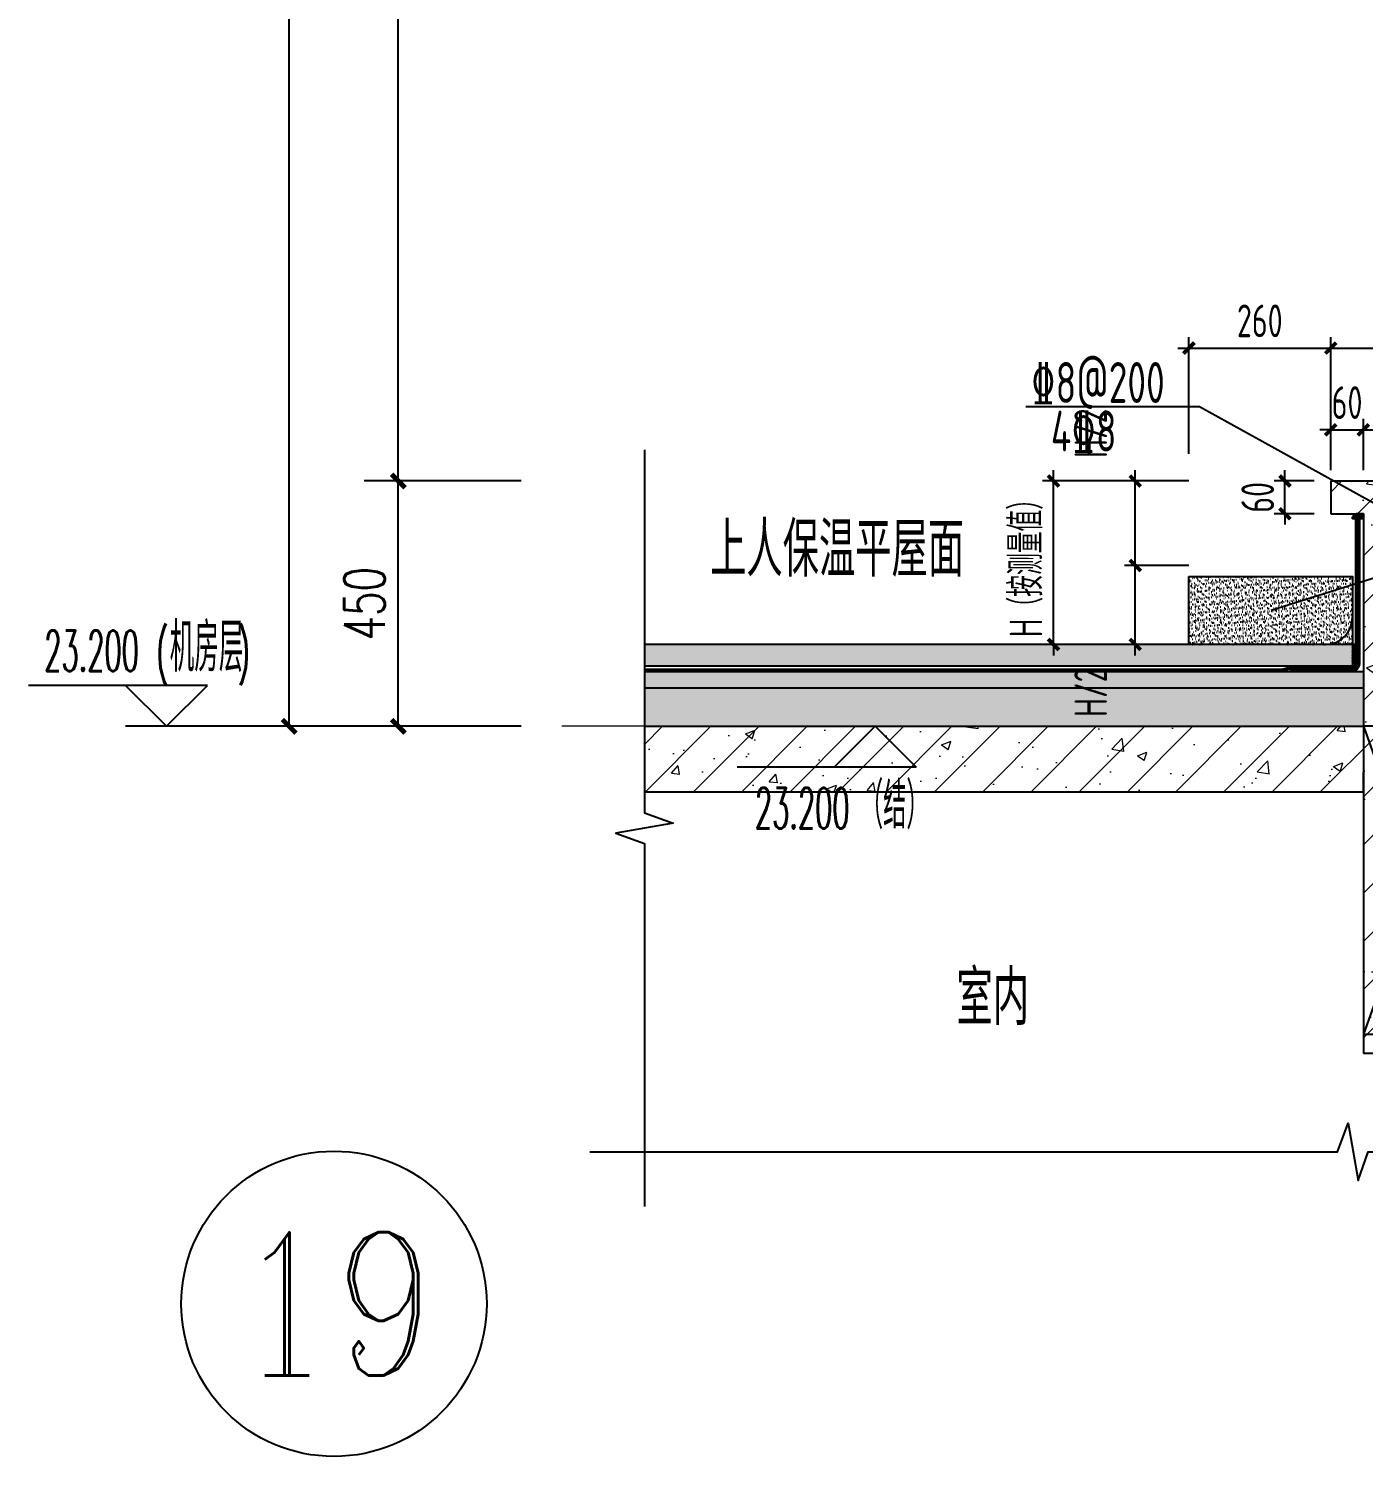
# Model space of a CAD drawing. Extents: x -1712635 to -854203, y -534641 to -21985.
# Drawn here: x -888980 to -886532, y -153487 to -150868 of the extents above; entities that cross this region are included whole.
import ezdxf
from ezdxf.enums import TextEntityAlignment as Align

# ---------------------------------------------------------------- set-up
doc = ezdxf.new("R2010")
doc.units = 0
doc.header["$LTSCALE"] = 1000
doc.linetypes.add('DASH', pattern=[0.35, 0.25, -0.1])
doc.linetypes.add('DOTE', pattern=[2.42, 2, -0.2, 0.02, -0.2])
doc.layers.get('0').update_dxf_attribs({"linetype": 'CONTINUOUS'})
doc.layers.get('Defpoints').update_dxf_attribs({"linetype": 'CONTINUOUS'})
for name, color, linetype in [('3-屋面构造层', 157, 'CONTINUOUS'), ('AXIS', 3, 'CONTINUOUS'), ('DIM', 2, 'CONTINUOUS'), ('DIM_ELEV', 3, 'CONTINUOUS'), ('DIM_IDEN', 67, 'CONTINUOUS'), ('DIM_SYMB', 3, 'CONTINUOUS'), ('PUB_DIM', 3, 'CONTINUOUS'), ('PUB_TEXT', 2, 'CONTINUOUS'), ('REIN', 6, 'CONTINUOUS'), ('S-大样-砼线', 7, 'CONTINUOUS'), ('S-引出线', 40, 'CONTINUOUS'), ('TEXT', 2, 'CONTINUOUS'), ('WALL', 2, 'CONTINUOUS'), ('立面-看线', 251, 'CONTINUOUS')]:
    doc.layers.add(name, color=color, linetype=linetype)
for name, color, linetype, lineweight in [('AXIS_TEXT', 7, 'CONTINUOUS', 20), ('DOTE', 19, 'DOTE', 9), ('PUB_HATCH', 8, 'CONTINUOUS', 9)]:
    doc.layers.add(name, color=color, linetype=linetype, lineweight=lineweight)
doc.styles.add('_TCH_AXIS', font='COMPLEX', dxfattribs={"bigfont": 'GBCBIG'})
doc.styles.add('_TCH_DIM', font='SIMPLEX.shx', dxfattribs={"width": 0.7, "bigfont": 'GBCBIG.shx'})
doc.styles.add('_TCH_DIM_T3', font='SIMPLEX', dxfattribs={"width": 0.705882, "bigfont": 'GBCBIG'})
doc.styles.add('TSSD_DIMENSION', font='Tssdeng.shx', dxfattribs={"width": 0.7, "bigfont": 'tssdchn.shx'})
doc.styles.add('TSSD_REIN', font='tssdeng.shx', dxfattribs={"width": 0.7, "height": 300, "bigfont": 'tssdchn.shx'})
doc.dimstyles.new('_TCH_ARCH&&25', dxfattribs={"dimtxt": 74.375, "dimasz": 25, "dimexe": 62.5, "dimexo": 75, "dimgap": 25, "dimtad": 1, "dimdec": 0, "dimzin": 0, "dimdsep": 46, "dimtxsty": '_TCH_DIM_T3', "dimblk": 'ARCHTICK', "dimcen": 0.09, "dimclrt": 7, "dimazin": 0, "dimtfac": 1, "dimtdec": 0, "dimtix": 1, "dimtmove": 2, "dimatfit": 3, "dimldrblk": 'ARCHTICK', "dimfxl": 0, "dimtolj": 1, "dimtzin": 0, "dimarcsym": 0})
doc.dimstyles.new('TSSD_20_20', dxfattribs={"dimtxt": 60, "dimasz": 20, "dimexe": 20, "dimexo": 50, "dimgap": 20, "dimtad": 1, "dimdec": 0, "dimzin": 0, "dimdsep": 46, "dimtxsty": 'TSSD_DIMENSION', "dimblk": 'ARCHTICK', "dimblk1": 'ARCHTICK', "dimblk2": 'ARCHTICK', "dimcen": 0, "dimdle": 20, "dimclrt": 7, "dimadec": 0, "dimazin": 0, "dimtfac": 1, "dimtdec": 0, "dimtix": 1, "dimtmove": 2, "dimatfit": 3, "dimfxl": 0, "dimtolj": 1, "dimtzin": 0, "dimarcsym": 0})
pattern_1 = [(45, (-1569657.01, 4552.52), (-44.194174, 44.194174), []), (50, (-1569657.01, 4552.52), (179.315046, -15.688034), [18.75, -206.25]), (355, (-1569657.01, 4552.52), (-34.687833, 188.048033), [15, -165]), (100.4514, (-1569642.07, 4551.21), (144.627345, 172.359886), [15.935047, -175.28553]), (46.1842, (-1569657, 4602.52), (266.81026, -41.379754), [28.125, -309.375]), (96.6356, (-1569634.78, 4599.07), (233.66568, 243.52947), [23.90257, -262.92825]), (351.1842, (-1569657, 4602.52), (233.66549, 243.52965), [22.5, -247.5]), (21, (-1569632.01, 4590.02), (149.226763, -100.654723), [18.75, -206.25]), (326, (-1569632.01, 4590.02), (60.828833, 181.28751), [15, -165]), (71.4514, (-1569619.58, 4581.63), (210.055657, 80.632624), [15.935047, -175.28553]), (37.5, (-1569657.01, 4552.52), (3.039964, 83.2234635), [0, -163, 0, -167.5, 0, -165.625]), (7.5, (-1569657.01, 4552.52), (65.767384, 98.602928), [0, -95.5, 0, -159.25, 0, -63.125]), (327.5, (-1569712.76, 4552.52), (133.455609, -5.638718), [0, -62.5, 0, -195, 0, -258.75]), (317.5, (-1569737.76, 4552.52), (145.796542, 25.026246), [0, -81.25, 0, -129.5, 0, -183.75])]

# ---------------------------------------------------------------- blocks, each defined once
blk = doc.blocks.new('_ArchTick')
at = {"color": 0, "const_width": 0.35}
blk.add_lwpolyline([(-0.5, -0.5), (0.5, 0.5)], dxfattribs=at)
blk = doc.blocks.new('*D3600')
at = {"layer": 'Defpoints', "color": 0}
for p in [(-887100.5, -151697.8), (-886802.1, -151697.8), (-886802.2, -151997.8)]:
    blk.add_point(p, dxfattribs=at)
at = {"layer": 'DIM', "color": 0, "lineweight": -2}
for p, q in [((-887100.5, -151697.8), (-887100.5, -151677.8)), ((-886852.1, -151697.8), (-887120.5, -151697.8)), ((-887100.5, -151997.7), (-887100.5, -151697.8)), ((-886852.2, -151997.8), (-887120.5, -151997.7)), ((-887100.5, -151997.7), (-887100.5, -152017.7))]:
    blk.add_line(p, q, dxfattribs=at)
at = {"layer": 'DIM', "color": 0, "lineweight": -2, "xscale": 20, "yscale": 20, "zscale": 20}
for p, rotation in [((-887100.5, -151697.8), 269.9914374680386), ((-887100.5, -151997.7), 89.99143746803853)]:
    blk.add_blockref('_ArchTick', p, dxfattribs=dict(at, rotation=rotation))
at = {"layer": 'DIM', "color": 7, "insert": (-887150.5, -151847.7), "char_height": 60, "attachment_point": 5, "rotation": 89.9914, "style": 'TSSD_DIMENSION'}
blk.add_mtext('\\A1;H（按测量值）', dxfattribs=at)
blk = doc.blocks.new('*D3601')
at = {"layer": 'Defpoints', "color": 0}
for p in [(-886950.5, -151697.8), (-886802.1, -151697.8), (-886802.2, -151852.8)]:
    blk.add_point(p, dxfattribs=at)
at = {"layer": 'DIM', "color": 0, "lineweight": -2}
for p, q in [((-886950.5, -151872.8), (-886950.5, -151677.8)), ((-886852.1, -151697.8), (-886970.5, -151697.8)), ((-886852.2, -151852.8), (-886970.5, -151852.8))]:
    blk.add_line(p, q, dxfattribs=at)
at = {"layer": 'DIM', "color": 0, "lineweight": -2, "xscale": 20, "yscale": 20, "zscale": 20}
for p, rotation in [((-886950.5, -151697.8), 89.99143746801619), ((-886950.5, -151852.8), 269.9914374680162)]:
    blk.add_blockref('_ArchTick', p, dxfattribs=dict(at, rotation=rotation))
at = {"layer": 'DIM', "color": 7, "insert": (-887032.1, -151610.2), "char_height": 60, "attachment_point": 5, "rotation": 89.9914, "style": 'TSSD_DIMENSION'}
blk.add_mtext('\\A1;H/2', dxfattribs=at)
blk = doc.blocks.new('*D3602')
at = {"layer": 'Defpoints', "color": 0}
for p in [(-886950.5, -151852.8), (-886802.2, -151852.8), (-886802.2, -151997.8)]:
    blk.add_point(p, dxfattribs=at)
at = {"layer": 'DIM', "color": 0, "lineweight": -2}
for p, q in [((-886950.5, -152017.7), (-886950.5, -151832.8)), ((-886852.2, -151852.8), (-886970.5, -151852.8)), ((-886852.2, -151997.8), (-886970.5, -151997.7))]:
    blk.add_line(p, q, dxfattribs=at)
at = {"layer": 'DIM', "color": 0, "lineweight": -2, "xscale": 20, "yscale": 20, "zscale": 20}
for p, rotation in [((-886950.5, -151852.8), 89.99143746803242), ((-886950.5, -151997.7), 269.9914374680324)]:
    blk.add_blockref('_ArchTick', p, dxfattribs=dict(at, rotation=rotation))
at = {"layer": 'DIM', "color": 7, "insert": (-887032.2, -152085.3), "char_height": 60, "attachment_point": 5, "rotation": 89.9914, "style": 'TSSD_DIMENSION'}
blk.add_mtext('\\A1;H/2', dxfattribs=at)
blk = doc.blocks.new('*D3605')
at = {"layer": 'Defpoints', "color": 0}
for p in [(-886332.2, -151454), (-886592.2, -151697.8), (-886332.2, -151697.8)]:
    blk.add_point(p, dxfattribs=at)
at = {"layer": 'DIM', "color": 0, "lineweight": -2}
for p, q in [((-886592.2, -151647.8), (-886592.2, -151434)), ((-886332.2, -151647.8), (-886332.2, -151434)), ((-886612.2, -151454), (-886312.2, -151454))]:
    blk.add_line(p, q, dxfattribs=at)
at = {"layer": 'DIM', "color": 0, "lineweight": -2, "xscale": 20, "yscale": 20, "zscale": 20, "rotation": 180}
blk.add_blockref('_ArchTick', (-886592.2, -151454), dxfattribs=at)
at = {"layer": 'DIM', "color": 0, "lineweight": -2, "xscale": 20, "yscale": 20, "zscale": 20}
blk.add_blockref('_ArchTick', (-886332.2, -151454), dxfattribs=at)
at = {"layer": 'DIM', "color": 7, "insert": (-886462.2, -151404), "char_height": 60, "attachment_point": 5, "style": 'TSSD_DIMENSION'}
blk.add_mtext('\\A1;260', dxfattribs=at)
blk = doc.blocks.new('*D3606')
at = {"layer": 'Defpoints', "color": 0}
for p in [(-886592.2, -151454), (-886852.2, -151697.8), (-886592.2, -151697.8)]:
    blk.add_point(p, dxfattribs=at)
at = {"layer": 'DIM', "color": 0, "lineweight": -2}
for p, q in [((-886852.2, -151647.8), (-886852.2, -151434)), ((-886592.2, -151647.8), (-886592.2, -151434)), ((-886872.2, -151454), (-886572.2, -151454))]:
    blk.add_line(p, q, dxfattribs=at)
at = {"layer": 'DIM', "color": 0, "lineweight": -2, "xscale": 20, "yscale": 20, "zscale": 20, "rotation": 180}
blk.add_blockref('_ArchTick', (-886852.2, -151454), dxfattribs=at)
at = {"layer": 'DIM', "color": 0, "lineweight": -2, "xscale": 20, "yscale": 20, "zscale": 20}
blk.add_blockref('_ArchTick', (-886592.2, -151454), dxfattribs=at)
at = {"layer": 'DIM', "color": 7, "insert": (-886722.2, -151404), "char_height": 60, "attachment_point": 5, "style": 'TSSD_DIMENSION'}
blk.add_mtext('\\A1;260', dxfattribs=at)
blk = doc.blocks.new('*D3610')
at = {"layer": 'Defpoints', "color": 0}
for p in [(-886676, -151697.8), (-886572.2, -151697.8), (-886572.2, -151757.8)]:
    blk.add_point(p, dxfattribs=at)
at = {"layer": 'DIM', "color": 0, "lineweight": -2}
for p, q in [((-886676, -151697.8), (-886676, -151677.8)), ((-886622.2, -151697.8), (-886696, -151697.8)), ((-886676, -151757.8), (-886676, -151697.8)), ((-886622.2, -151757.8), (-886696, -151757.8)), ((-886676, -151757.8), (-886676, -151777.8))]:
    blk.add_line(p, q, dxfattribs=at)
at = {"layer": 'DIM', "color": 0, "lineweight": -2, "xscale": 20, "yscale": 20, "zscale": 20}
for p, rotation in [((-886676, -151697.8), 270), ((-886676, -151757.8), 90)]:
    blk.add_blockref('_ArchTick', p, dxfattribs=dict(at, rotation=rotation))
at = {"layer": 'DIM', "color": 7, "insert": (-886726, -151727.8), "char_height": 60, "attachment_point": 5, "rotation": 90, "style": 'TSSD_DIMENSION'}
blk.add_mtext('\\A1;60', dxfattribs=at)
blk = doc.blocks.new('*D3611')
at = {"layer": 'Defpoints', "color": 0}
for p in [(-886532.2, -151604), (-886592.2, -151727.8), (-886532.2, -151727.8)]:
    blk.add_point(p, dxfattribs=at)
at = {"layer": 'DIM', "color": 0, "lineweight": -2}
for p, q in [((-886592.2, -151604), (-886612.2, -151604)), ((-886592.2, -151677.8), (-886592.2, -151584)), ((-886592.2, -151604), (-886532.2, -151604)), ((-886532.2, -151677.8), (-886532.2, -151584)), ((-886532.2, -151604), (-886512.2, -151604))]:
    blk.add_line(p, q, dxfattribs=at)
at = {"layer": 'DIM', "color": 0, "lineweight": -2, "xscale": 20, "yscale": 20, "zscale": 20}
blk.add_blockref('_ArchTick', (-886592.2, -151604), dxfattribs=at)
at = {"layer": 'DIM', "color": 0, "lineweight": -2, "xscale": 20, "yscale": 20, "zscale": 20, "rotation": 180}
blk.add_blockref('_ArchTick', (-886532.2, -151604), dxfattribs=at)
at = {"layer": 'DIM', "color": 7, "insert": (-886562.2, -151554), "char_height": 60, "attachment_point": 5, "style": 'TSSD_DIMENSION'}
blk.add_mtext('\\A1;60', dxfattribs=at)
blk = doc.blocks.new('*D3612')
at = {"layer": 'Defpoints', "color": 0}
for p in [(-888301.7, -151697.8), (-888001.7, -151697.8), (-888001.7, -152147.8)]:
    blk.add_point(p, dxfattribs=at)
at = {"layer": 'PUB_DIM', "color": 0, "lineweight": -2}
for p, q in [((-888076.7, -151697.8), (-888364.2, -151697.8)), ((-888301.7, -152147.8), (-888301.7, -151697.8)), ((-888076.7, -152147.8), (-888364.2, -152147.8))]:
    blk.add_line(p, q, dxfattribs=at)
at = {"layer": 'PUB_DIM', "color": 0, "lineweight": -2, "xscale": 25, "yscale": 25, "zscale": 25}
for p, rotation in [((-888301.7, -151697.8), 90), ((-888301.7, -152147.8), 270)]:
    blk.add_blockref('_ArchTick', p, dxfattribs=dict(at, rotation=rotation))
at = {"layer": 'PUB_DIM', "color": 7, "insert": (-888363.8, -151922.8), "char_height": 74.38, "attachment_point": 5, "rotation": 90, "style": '_TCH_DIM_T3'}
blk.add_mtext('\\A1;450', dxfattribs=at)
blk = doc.blocks.new('*D3613')
at = {"layer": 'Defpoints', "color": 0}
for p in [(-888301.7, -149497.8), (-888001.7, -149497.8), (-888001.7, -151697.8)]:
    blk.add_point(p, dxfattribs=at)
at = {"layer": 'PUB_DIM', "color": 0, "lineweight": -2}
for p, q in [((-888076.7, -149497.8), (-888364.2, -149497.8)), ((-888301.7, -151697.8), (-888301.7, -149497.8)), ((-888076.7, -151697.8), (-888364.2, -151697.8))]:
    blk.add_line(p, q, dxfattribs=at)
at = {"layer": 'PUB_DIM', "color": 0, "lineweight": -2, "xscale": 25, "yscale": 25, "zscale": 25}
for p, rotation in [((-888301.7, -149497.8), 90), ((-888301.7, -151697.8), 270)]:
    blk.add_blockref('_ArchTick', p, dxfattribs=dict(at, rotation=rotation))
at = {"layer": 'PUB_DIM', "color": 7, "insert": (-888363.8, -150597.8), "char_height": 74.38, "attachment_point": 5, "rotation": 90, "style": '_TCH_DIM_T3'}
blk.add_mtext('\\A1;2200', dxfattribs=at)
blk = doc.blocks.new('*D3616')
at = {"layer": 'Defpoints', "color": 0}
for p in [(-888501.7, -149247.8), (-888001.7, -149247.8), (-888001.7, -152147.8)]:
    blk.add_point(p, dxfattribs=at)
at = {"layer": 'PUB_DIM', "color": 0, "lineweight": -2}
for p, q in [((-888076.7, -149247.8), (-888564.2, -149247.8)), ((-888501.7, -152147.8), (-888501.7, -149247.8)), ((-888076.7, -152147.8), (-888564.2, -152147.8))]:
    blk.add_line(p, q, dxfattribs=at)
at = {"layer": 'PUB_DIM', "color": 0, "lineweight": -2, "xscale": 25, "yscale": 25, "zscale": 25}
for p, rotation in [((-888501.7, -149247.8), 90), ((-888501.7, -152147.8), 270)]:
    blk.add_blockref('_ArchTick', p, dxfattribs=dict(at, rotation=rotation))
at = {"layer": 'PUB_DIM', "color": 7, "insert": (-888563.8, -150697.8), "char_height": 74.38, "attachment_point": 5, "rotation": 90, "style": '_TCH_DIM_T3'}
blk.add_mtext('\\A1;2900', dxfattribs=at)
blk = doc.blocks.new('20210809.04175823')
at = {"layer": 'REIN', "const_width": 9}
blk.add_lwpolyline([(87795.5, 66684), (87795.5, 67513.4), (87946.6, 67513.4), (87946.6, 66678.4)], dxfattribs=at)
at = {"layer": 'REIN', "const_width": 8}
for points in [[(87808.2, 67496.1, 1), (87816.2, 67496.1, 1)], [(87926, 67496.1, 1), (87934, 67496.1, 1)], [(87808.2, 67290.1, 1), (87816.2, 67290.1, 1)], [(87926, 67290.1, 1), (87934, 67290.1, 1)]]:
    blk.add_lwpolyline(points, format="xyb", close=True, dxfattribs=at)
at = {"layer": 'S-大样-砼线'}
for p, q in [((87773.3, 67080.9), (87973.3, 66515.9)), ((87973.3, 67080.9), (87773.3, 66515.9))]:
    blk.add_line(p, q, dxfattribs=at)
blk.add_lwpolyline([(87973.3, 67080.9), (87773.3, 67080.9), (87773.3, 66515.9), (87973.3, 66515.9)], close=True, dxfattribs=at)
at = {"layer": 'S-引出线'}
blk.add_lwpolyline([(87846.2, 67460.1), (87472.9, 67667.2), (87154.5, 67667.2)], dxfattribs=at)
at = {"layer": 'TEXT', "style": 'TSSD_REIN', "width": 0.7}
for s, p in [('%%1328@200', (87164, 67674.1)), ('4%%1328', (87200.1, 67585))]:
    blk.add_text(s, height=75, rotation=0, dxfattribs=at).set_placement(p)

msp = doc.modelspace()

# ---------------------------------------------------------------- hatches: boundary and pattern name
at = {"layer": '3-屋面构造层'}
h = msp.add_hatch(dxfattribs=at)
h.set_pattern_fill('隔热材料01', color=256, scale=7.692308, style=0)
h.set_pattern_definition([(270, (-2865442.2592, -1038047.2783), (3.846153863, -7e-16), [0.385980771, -3.460173092]), (270, (-2865445.1406, -1038047.2783), (3.846153863, -7e-16), [0.385980771, -3.460173092]), (90, (-2865443.1782, -1038049.8882), (-3.846153863, 2e-16), [0.385980771, -3.460173092]), (90, (-2865444.2217, -1038049.8882), (-3.846153863, 2e-16), [0.385980771, -3.460173092]), (180, (-2865441.776, -1038050.5063), (-5e-16, -3.846153863), [3.848019248, 0.0018653846]), (135, (-2865442.8495, -1038050.3134), (2e-16, 3.8461441747), [0.328307694, -5.110980792]), (116.56505, (-2865439.2355, -1038050.0812), (8.6793e-06, 3.8461487416), [0.215769232, -8.384500037]), (116.56505, (-2865443.0817, -1038050.0812), (8.6793e-06, 3.8461487416), [0.215769232, -8.384500037]), (153.43495, (-2865438.6174, -1038050.5063), (-8.6793e-06, 3.8461487416), [0.431538463, -8.168730805]), (153.43495, (-2865442.4636, -1038050.5063), (-8.6793e-06, 3.8461487416), [0.431538463, -8.168730805]), (63.43495, (-2865439.332, -1038049.5022), (-8.6793e-06, 3.8461487416), [2.054923086, -6.5453461826]), (63.43495, (-2865443.1782, -1038049.5022), (-8.6793e-06, 3.8461487416), [2.054923086, -6.5453461826]), (116.56505, (-2865438.413, -1038047.2783), (8.6793e-06, 3.8461487416), [0.215769232, -8.384500037]), (116.56505, (-2865442.2592, -1038047.2783), (8.6793e-06, 3.8461487416), [0.215769232, -8.384500037]), (135, (-2865442.3557, -1038047.0853), (2e-16, 3.8461441747), [0.328307694, -5.110980792]), (153.43495, (-2865438.7417, -1038046.853), (-8.6793e-06, 3.8461487416), [0.431538463, -8.168730805]), (153.43495, (-2865442.588, -1038046.853), (-8.6793e-06, 3.8461487416), [0.431538463, -8.168730805]), (45, (-2865445.0441, -1038047.0853), (2e-16, 3.8461441747), [0.328307694, -5.110980792]), (63.43495, (-2865441.2945, -1038047.2783), (-8.6793e-06, 3.8461487416), [0.215769232, -8.384500037]), (63.43495, (-2865445.1406, -1038047.2783), (-8.6793e-06, 3.8461487416), [0.215769232, -8.384500037]), (26.56505, (-2865440.966, -1038046.853), (8.6793e-06, 3.8461487416), [0.431538463, -8.168730805]), (26.56505, (-2865444.812, -1038046.853), (8.6793e-06, 3.8461487416), [0.431538463, -8.168730805]), (116.56505, (-2865440.3755, -1038049.5022), (8.6793e-06, 3.8461487416), [2.054923086, -6.5453461826]), (116.56505, (-2865444.2217, -1038049.5022), (8.6793e-06, 3.8461487416), [2.054923086, -6.5453461826]), (45, (-2865444.5503, -1038050.3134), (2e-16, 3.8461441747), [0.328307694, -5.110980792]), (63.43495, (-2865440.472, -1038050.0812), (-8.6793e-06, 3.8461487416), [0.215769232, -8.384500037]), (63.43495, (-2865444.3181, -1038050.0812), (-8.6793e-06, 3.8461487416), [0.215769232, -8.384500037]), (26.56505, (-2865441.09, -1038050.5063), (8.6793e-06, 3.8461487416), [0.431538463, -8.168730805]), (26.56505, (-2865444.9363, -1038050.5063), (8.6793e-06, 3.8461487416), [0.431538463, -8.168730805])])
edge = h.paths.add_edge_path()
edge.add_arc((-886542.95, -151767), 9.23, 90, 180, ccw=False)
edge.add_line((-886542.95, -151757.77), (-886532.18, -151757.77))
edge.add_line((-886532.18, -151757.77), (-886532.18, -151767))
edge.add_line((-886532.18, -151767), (-886552.18, -151767))
h = msp.add_hatch(dxfattribs=at)
h.set_pattern_fill('混凝土', color=256, scale=5, angle=-1.14576, style=0)
h.set_pattern_definition([(48.8542372, (-2948203.744, -1082139.14), (35.7930991, -3.8540962), [3.75, -41.25]), (353.8542372, (-2948203.744, -1082139.14), (-6.18413784, 37.7408106), [3, -33]), (99.3056372, (-2948200.76, -1082139.46), (29.6089874, 33.88669106), [3.1870095, -35.0571056]), (45.0384372, (-2948203.544, -1082129.14), (53.1858973, -9.3413237), [5.625, -61.875]), (95.4898372, (-2948199.11, -1082129.92), (47.6977146, 47.7616795), [4.7805144, -52.58565]), (350.0384372, (-2948203.544, -1082129.14), (47.6976773, 47.7617167), [4.5, -49.5]), (19.8542372, (-2948198.595, -1082131.74), (29.43684693, -20.72370726), [3.75, -41.25]), (324.8542372, (-2948198.595, -1082131.74), (12.88833923, 36.00698624), [3, -33]), (70.3056372, (-2948196.14, -1082133.467), (42.32519773, 15.28324586), [3.1870095, -35.0571056]), (36.35423716, (-2948203.744, -1082139.139), (0.9406985, 16.62920733), [0, -32.6, 0, -33.5, 0, -33.125]), (6.3542372, (-2948203.744, -1082139.139), (13.54517982, 19.45362572), [0, -19.1, 0, -31.85, 0, -12.625]), (326.35423716, (-2948214.891, -1082138.916), (26.66323482, -1.66123381), [0, -12.5, 0, -39, 0, -51.75]), (316.3542372, (-2948219.89, -1082138.816), (29.25356332, 4.4211788), [0, -16.25, 0, -25.9, 0, -36.75])])
h.paths.add_polyline_path([(-887850.46, -152037.77), (-887850.46, -151997.77), (-886552.18, -151997.77), (-886552.18, -152037.77)])
h = msp.add_hatch(dxfattribs=at)
h.set_pattern_fill('隔热材料03', color=256, scale=12.5, style=0)
h.set_pattern_definition([(113.578, (-3365859.5892, -663734.41), (-0.0086926214, 6.2699620763), [1.075, -0.5693125, 2.8375, -0.5693125, 1.075, -0.6825]), (66.42, (-3365857.9522, -663734.41), (2.7277878508, 6.04248e-05), [1.075, -0.5693125, 2.840375, -0.5693125, 1.075, -0.6825]), (180, (-3365857.952, -663734.41), (0, 6.25), [1.636625, -1.0910625]), (180, (-3365859.316, -663728.785), (0, 6.25), [1.636625, -1.0910625]), (90, (-3365857.5205, -663733.4208), (2.72775, 2e-16), [0.52175, -5.72825]), (90, (-3365858.8843, -663730.2958), (2.72775, 2e-16), [0.52175, -5.72825]), (90, (-3365860.0205, -663733.4208), (2.72775, 2e-16), [0.52175, -5.72825]), (90, (-3365861.3843, -663730.2958), (2.72775, 2e-16), [0.52175, -5.72825])])
edge = h.paths.add_edge_path()
edge.add_line((-886545.93, -151997.77), (-886545.93, -152033.73))
edge.add_arc((-886552.18, -152033.73), 6.25, -90, 0, ccw=False)
edge.add_line((-886552.18, -152039.98), (-886552.18, -151997.77))
edge.add_line((-886552.18, -151997.77), (-886545.93, -151997.77))
h = msp.add_hatch(dxfattribs=at)
h.set_pattern_fill('焦渣矿渣', color=256, scale=4, angle=-1.14576, style=0)
h.set_pattern_definition([(358.85423716, (-2948203.744, -1082129.139), (8.27546507, 13.69326162), [1.6, -14.4]), (298.85423716, (-2948203.744, -1082129.139), (15.99644496, -0.32013217), [1.6, -14.4]), (238.85423716, (-2948202.144, -1082129.171), (7.72097989, -14.01339379), [1.6, -14.4]), (268.8542372, (-2948197.345, -1082129.267), (15.83683295, -8.3183365), [2.4, -11.456]), (268.8542372, (-2948195.745, -1082129.299), (15.83683295, -8.3183365), [2.4, -11.456]), (268.8542372, (-2948194.146, -1082129.331), (15.83683295, -8.3183365), [2.4, -11.456])])
h.paths.add_polyline_path([(-887850.46, -152077.77), (-887850.46, -152047.77), (-886532.18, -152047.77), (-886532.18, -152077.77)])
h = msp.add_hatch(dxfattribs=at)
h.set_pattern_fill('加气混凝土', color=256, scale=5, style=0)
h.set_pattern_definition([(0, (-2948186.044, -1082157.44), (30, 60), [0, -60]), (0, (-2948221.144, -1082165.54), (30, 60), [0, -60]), (0, (-2948201.644, -1082166.14), (30, 60), [0, -60]), (0, (-2948180.344, -1082148.44), (30, 60), [0, -60]), (0, (-2948205.244, -1082169.14), (30, 60), [0, -60]), (0, (-2948174.344, -1082110.64), (30, 60), [0, -60]), (0, (-2948192.644, -1082115.44), (30, 60), [0, -60]), (0, (-2948183.044, -1082122.94), (30, 60), [0, -60]), (0, (-2948231.944, -1082124.14), (30, 60), [0, -60]), (0, (-2948202.544, -1082126.84), (30, 60), [0, -60]), (0, (-2948213.944, -1082142.14), (30, 60), [0, -60]), (0, (-2948213.344, -1082164.64), (30, 60), [0, -60]), (0, (-2948190.844, -1082167.04), (30, 60), [0, -60]), (0, (-2948174.344, -1082140.64), (30, 60), [0, -60]), (0, (-2948230.444, -1082149.94), (30, 60), [0, -60]), (0, (-2948225.344, -1082139.74), (30, 60), [0, -60]), (0, (-2948201.944, -1082143.94), (30, 60), [0, -60]), (0, (-2948210.344, -1082152.64), (30, 60), [0, -60]), (0, (-2948215.144, -1082132.84), (30, 60), [0, -60]), (0, (-2948207.644, -1082110.34), (30, 60), [0, -60]), (0, (-2948228.044, -1082162.54), (30, 60), [0, -60]), (0, (-2948195.044, -1082122.64), (30, 60), [0, -60]), (0, (-2948222.944, -1082121.74), (30, 60), [0, -60]), (0, (-2948227.744, -1082113.94), (30, 60), [0, -60]), (130.601294, (-2948178.0293, -1082129.4247), (-149.999998343, 180.000000787), [2.6341554, -1103.7111]), (18.4349488, (-2948182.315, -1082128.282), (149.999999447, 59.999999557), [2.710524, -376.76279]), (90, (-2948182.315, -1082130.853), (30, 60), [2.5714284, -117.428565]), (161.565051, (-2948179.744, -1082131.71), (-150.000000755, 59.999995527), [2.710524, -376.76279]), (53.1301023, (-2948179.744, -1082131.71), (30.000000057, 59.99999997), [2.857143, -297.14285]), (135, (-2948177.458, -1082162.282), (-30.00000363, 59.99999594), [2.424366, -167.28126]), (45, (-2948180.886, -1082162.282), (29.9999998, 59.99999976), [2.424366, -167.28126]), (135, (-2948179.172, -1082163.996), (-30.00000363, 59.99999594), [2.424366, -167.28126]), (45, (-2948179.172, -1082163.996), (29.9999998, 59.99999976), [2.424366, -167.28126]), (116.565051, (-2948206.315, -1082121.996), (-5.2e-06, 119.9999967), [3.1943826, -63.88765]), (180, (-2948207.744, -1082119.14), (-30, 60), [3.4285716, -56.571425]), (63.4349488, (-2948212.6, -1082121.996), (3e-07, 119.9999994), [3.1943826, -63.88765]), (116.565051, (-2948211.17, -1082124.853), (-5.2e-06, 119.9999967), [3.1943826, -63.88765]), (0, (-2948211.17, -1082124.853), (30, 60), [3.4285716, -56.571425]), (63.4349488, (-2948207.744, -1082124.853), (3e-07, 119.9999994), [3.1943826, -63.88765]), (107.102728, (-2948183.7436, -1082142.2818), (-89.9999965592, 300.000000484), [3.8861346, -1628.29025]), (143.972626, (-2948184.8865, -1082138.5676), (-569.999992774, 419.999999525), [3.8861346, -812.202]), (180, (-2948188.03, -1082136.28), (-30, 60), [3.7142856, -56.28571]), (36.0273733, (-2948194.8865, -1082138.5676), (569.999995788, 419.999995472), [3.8861346, -812.202]), (71.5650511, (-2948196.029, -1082141.996), (90.000000462, 299.999999483), [3.6140316, -375.85928]), (107.102728, (-2948194.8865, -1082145.7104), (-89.9999965592, 300.000000484), [3.8861346, -1628.29025]), (143.972626, (-2948191.7436, -1082147.996), (-569.999992774, 419.999999525), [3.8861346, -812.202]), (0, (-2948191.744, -1082147.996), (30, 60), [3.7142856, -56.28571]), (36.0273733, (-2948188.0293, -1082147.996), (569.999995788, 419.999995472), [3.8861346, -812.202]), (71.5650511, (-2948184.886, -1082145.71), (90.000000462, 299.999999483), [3.6140316, -375.85928]), (150.255118, (-2948183.172, -1082114.282), (-90.000000213, 59.999999257), [2.303502, -481.43196]), (90, (-2948185.172, -1082115.425), (30, 60), [2.2857144, -117.714275]), (29.7448813, (-2948185.172, -1082115.425), (90.000000053, 59.99999972), [2.303502, -481.43196]), (116.565051, (-2948197.17, -1082156.853), (-5.2e-06, 119.9999967), [3.1943826, -63.88765]), (168.690067, (-2948198.601, -1082153.996), (-270.0000002, 59.999998494), [2.9137254, -608.96855]), (41.1859251, (-2948203.7436, -1082155.4247), (749.999995456, 659.999994229), [3.0371844, -1272.5802]), (90, (-2948203.744, -1082158.282), (30, 60), [2.857143, -117.14285]), (138.814074, (-2948201.458, -1082160.2818), (-749.999986669, 660.0000042036), [3.0371844, -1272.5802]), (16.6992442, (-2948201.458, -1082160.2818), (989.9999925516, 299.9999968578), [2.982945, -1249.85375]), (60.9453959, (-2948198.6008, -1082159.4247), (29.9999999204, 59.9999994693), [2.9416086, -1232.53395]), (109.983106, (-2948222.315, -1082131.7104), (-150.000000565, 419.9999988885), [3.3442002, -1401.21975]), (155.556045, (-2948223.458, -1082128.5676), (-390.0000014866, 179.9999962603), [3.4522986, -1446.51315]), (24.4439547, (-2948229.7436, -1082128.5676), (390.0000001945, 179.9999991342), [3.4522986, -1446.51315]), (70.0168934, (-2948230.8865, -1082131.7104), (150.0000004522, 419.999998958), [3.3442002, -1401.21975]), (109.983106, (-2948229.7436, -1082134.8533), (-150.000000565, 419.9999988885), [3.3442002, -1401.21975]), (160.016893, (-2948226.601, -1082135.996), (-150.000000088, 59.999997267), [3.3442002, -698.93775]), (19.9831065, (-2948226.601, -1082135.996), (149.999999176, 59.999999905), [3.3442002, -698.93775]), (70.0168934, (-2948223.458, -1082134.8533), (150.0000004522, 419.999998958), [3.3442002, -1401.21975]), (122.005383, (-2948200.0293, -1082137.139), (-30.000004026, 59.999996937), [2.6954232, -563.3434]), (18.4349488, (-2948204.029, -1082135.71), (149.999999447, 59.999999557), [2.710524, -376.76279]), (90, (-2948204.03, -1082138.282), (30, 60), [2.5714284, -117.428565]), (161.565051, (-2948201.458, -1082139.139), (-150.000000755, 59.999995527), [2.710524, -376.76279]), (54.4623222, (-2948201.458, -1082139.139), (209.9999996957, 299.9999995506), [2.457807, -1029.82115]), (116.565051, (-2948217.46, -1082151.71), (-5.2e-06, 119.9999967), [3.1943826, -63.88765]), (180, (-2948218.886, -1082148.853), (-30, 60), [3.142857, -56.85714]), (59.0362434, (-2948223.7436, -1082151.7104), (30.000000098, 59.999999709), [3.3319728, -696.3822]), (120.963756, (-2948222.0293, -1082154.5676), (-30.0000041, 59.999997245), [3.3319728, -696.3822]), (0, (-2948222.03, -1082154.57), (30, 60), [3.142857, -56.85714]), (63.4349488, (-2948218.886, -1082154.57), (3e-07, 119.9999994), [3.1943826, -63.88765])])
h.paths.add_polyline_path([(-886532.18, -152147.77), (-887850.46, -152147.77), (-887850.46, -152117.77), (-886532.18, -152117.77)])
at = {"layer": 'PUB_HATCH'}
h = msp.add_hatch(dxfattribs=at)
h.set_pattern_fill('钢筋混凝土', color=256, scale=25, style=0)
h.set_pattern_definition(pattern_1)
h.paths.add_polyline_path([(-886592.18, -151757.77), (-886532.18, -151757.77), (-886332.18, -151697.77), (-886592.18, -151697.77)])
h = msp.add_hatch(dxfattribs=at)
h.set_pattern_fill('钢筋混凝土', color=256, scale=25, style=0)
h.set_pattern_definition(pattern_1)
h.paths.add_polyline_path([(-886332.18, -151697.77), (-886532.18, -151757.77), (-886532.18, -152147.77), (-886465.51, -152187.77), (-886332.18, -152147.77)])
h = msp.add_hatch(dxfattribs=at)
h.set_pattern_fill('钢筋混凝土', color=256, scale=25, style=0)
h.set_pattern_definition(pattern_1)
h.paths.add_polyline_path([(-887850.46, -152267.77), (-886532.18, -152267.77), (-886465.51, -152187.77), (-886532.18, -152147.77), (-887850.46, -152147.77)])
h = msp.add_hatch(dxfattribs=at)
h.set_pattern_fill('钢筋混凝土', color=256, scale=25, style=0)
h.set_pattern_definition(pattern_1)
h.paths.add_polyline_path([(-886465.51, -152187.77), (-886532.18, -152267.77), (-886532.18, -152232.77), (-886398.84, -152266.11), (-886332.18, -152232.77), (-886332.18, -152147.77)])
h = msp.add_hatch(dxfattribs=at)
h.set_pattern_fill('钢筋混凝土', color=256, scale=25, style=0)
h.set_pattern_definition(pattern_1)
h.paths.add_polyline_path([(-886398.84, -152266.11), (-886532.18, -152232.77), (-886532.18, -152747.77), (-886332.18, -152747.77), (-886332.18, -152332.77)])
at = {"layer": '立面-看线'}
h = msp.add_hatch(dxfattribs=at)
h.set_pattern_fill('碎沙', color=256, scale=4)
h.set_pattern_definition([(37.5, (-1687905.417, -537309.726), (-0.32000626, 9.78826475), [0, -7.7216, 0, -8.636, 0, -8.255]), (7.5, (-1687905.417, -537309.726), (8.99046566, 14.33650201), [0, -4.1656, 0, -6.9596, 0, -2.667]), (327.5, (-1687911.6655, -537309.726), (15.819847405, 0.02874369), [0, -2.54, 0, -9.144, 0, -11.938]), (317.5, (-1687911.666, -537309.726), (15.27112905, 4.45858647), [0, -1.27, 0, -5.9944, 0, -6.858])])
h.paths.add_polyline_path([(-886552.18, -151997.77), (-886552.18, -151872.76), (-886852.18, -151872.76), (-886852.18, -151997.77)])
h = msp.add_hatch(dxfattribs=at)
h.set_pattern_fill('HONEY', color=256, scale=7)
h.set_pattern_definition([(0, (-3665105.017, -1453671.406), (16.66875, 9.623705), [11.1125, -22.225]), (120, (-3665105.017, -1453671.406), (-16.66874801, 9.62370845), [11.1125, -22.225]), (60, (-3665105.017, -1453671.406), (1.99e-06, 19.24741345), [-22.225, 11.1125])])
h.paths.add_polyline_path([(-886532.18, -152117.77), (-887850.46, -152117.77), (-887850.46, -152077.77), (-886532.18, -152077.77)])

# ---------------------------------------------------------------- linework, layer by layer
at = {"layer": '3-屋面构造层'}
for p, q in [((-886545.93, -151997.77), (-887850.46, -151997.77)), ((-886552.18, -151997.77), (-886552.18, -152039.98)), ((-886552.17, -152037.77), (-887850.46, -152037.77)), ((-886532.18, -152047.77), (-887850.46, -152047.77)), ((-886532.18, -152077.77), (-887850.46, -152077.77))]:
    msp.add_line(p, q, dxfattribs=at)
at = {"layer": '3-屋面构造层', "ltscale": 0.8}
msp.add_lwpolyline([(-886552.18, -151767, -0.4142136), (-886542.95, -151757.77), (-886532.18, -151757.77), (-886532.18, -151767), (-886552.18, -151767)], format="xyb", dxfattribs=at)
at = {"layer": '3-屋面构造层', "color": 251, "linetype": 'DASH', "ltscale": 0.05, "const_width": 2.5}
for points in [[(-886667.18, -152041.23), (-886552.18, -152041.23, 0.4142136), (-886544.68, -152033.73), (-886544.68, -151767)], [(-886667.18, -152044.98), (-886552.18, -152044.98, 0.4142136), (-886540.93, -152033.73), (-886540.93, -151767)]]:
    msp.add_lwpolyline(points, format="xyb", dxfattribs=at)
at = {"layer": '3-屋面构造层', "color": 251}
for points in [[(-886667.18, -152042.48), (-886552.18, -152042.48, 0.4142136), (-886543.43, -152033.73), (-886543.43, -151767)], [(-886667.18, -152039.98), (-886552.18, -152039.98, 0.4142136), (-886545.93, -152033.73), (-886545.93, -151767)], [(-886667.18, -152043.73), (-886552.18, -152043.73, 0.4142136), (-886542.18, -152033.73), (-886542.18, -151767), (-886539.68, -151767), (-886539.68, -152033.73, -0.4142136), (-886552.18, -152046.23), (-886667.18, -152046.23)]]:
    msp.add_lwpolyline(points, format="xyb", dxfattribs=at)
at = {"layer": '3-屋面构造层', "color": 251, "linetype": 'DASH', "ltscale": 0.05, "const_width": 2.5}
for points in [[(-886681.08, -152044.98), (-887850.46, -152044.98)], [(-886667.18, -152041.23), (-886681.08, -152044.98)]]:
    msp.add_lwpolyline(points, dxfattribs=at)
at = {"layer": '3-屋面构造层', "color": 251}
for points in [[(-886681.08, -152043.73), (-887850.46, -152043.73)], [(-887850.46, -152046.23), (-886681.08, -152046.23)], [(-886667.74, -152040.11), (-886681.63, -152043.86)], [(-886680.52, -152046.1), (-886666.62, -152042.35)]]:
    msp.add_lwpolyline(points, dxfattribs=at)
at = {"layer": '3-屋面构造层'}
msp.add_arc((-886602.18, -151947.77), 50, 270, 360, dxfattribs=at)
at = {"layer": 'AXIS', "color": 6}
msp.add_circle((-888419.63, -153207.15), 280, dxfattribs=at)
at = {"layer": 'DIM_ELEV'}
for p, q in [((-888651.65, -152072.77), (-888979.65, -152072.77)), ((-888726.65, -152147.77), (-888801.65, -152072.77)), ((-888726.65, -152147.77), (-888651.65, -152072.77)), ((-888301.65, -152147.77), (-888801.65, -152147.77))]:
    msp.add_line(p, q, dxfattribs=at)
at = {"layer": 'DIM_ELEV', "color": 3}
for p, q in [((-887427.34, -152147.77), (-887502.34, -152222.77)), ((-887427.34, -152147.77), (-887352.34, -152222.77)), ((-887352.34, -152222.77), (-887680.34, -152222.77))]:
    msp.add_line(p, q, dxfattribs=at)
at = {"layer": 'DIM_IDEN'}
msp.add_line((-886701.46, -151934.66), (-886185.93, -151772.35), dxfattribs=at)
at = {"layer": 'DIM_SYMB'}
for points in [[(-887850.46, -151640.52), (-887850.46, -152306.4), (-887797.96, -152325.51), (-887902.96, -152344.02), (-887850.46, -152362.65), (-887850.46, -153028.53)], [(-887950.46, -152928.53), (-886579.44, -152928.53), (-886560.33, -152876.03), (-886541.82, -152981.03), (-886523.19, -152928.53), (-885152.18, -152928.53)]]:
    msp.add_lwpolyline(points, dxfattribs=at)
at = {"layer": 'DOTE', "color": 1, "linetype": 'DOTE', "ltscale": 0.2}
msp.add_line((-885252.18, -152147.77), (-888001.65, -152147.77), dxfattribs=at)
at = {"layer": 'WALL'}
for p, q in [((-886592.18, -151697.77), (-886332.18, -151697.77)), ((-886592.18, -151697.77), (-886592.18, -151757.77)), ((-886592.18, -151757.77), (-886532.18, -151757.77)), ((-886532.18, -151757.77), (-886532.18, -152147.77)), ((-887850.46, -152147.77), (-886532.18, -152147.77)), ((-887850.46, -152147.77), (-887850.46, -152267.77)), ((-886532.18, -152267.77), (-886532.18, -152232.77)), ((-886532.18, -152232.77), (-886532.18, -152747.77)), ((-887850.46, -152267.77), (-886532.18, -152267.77)), ((-886332.18, -152747.77), (-886532.18, -152747.77))]:
    msp.add_line(p, q, dxfattribs=at)
msp.add_lwpolyline([(-886852.18, -151872.76), (-886552.18, -151872.76), (-886552.18, -151997.77), (-886852.18, -151997.77)], close=True, dxfattribs=at)

# ---------------------------------------------------------------- block references
at = {"layer": 'REIN'}
msp.add_blockref('20210809.04175823', (-974305.47, -219228.72), dxfattribs=at)

# ---------------------------------------------------------------- texts
at = {"layer": 'AXIS_TEXT', "color": 6, "style": '_TCH_AXIS'}
msp.add_text('19', height=262.756, dxfattribs=at).set_placement((-888601.06, -153338.52), (-888238.2, -153338.52), align=Align.FIT)
at = {"layer": 'DIM_ELEV', "color": 7, "style": '_TCH_DIM'}
for s, height, width, p in [('（结）', 84.397, 0.7, (-887455.28, -152335.3)), ('23.200', 74.375, 0.494118, (-887647.78, -152335.3))]:
    msp.add_text(s, height=height, dxfattribs=dict(at, width=width)).set_placement(p)
at = {"layer": 'PUB_TEXT'}
for s, height, style, width, p in [('上人保温平屋面', 100, 'TSSD_REIN', 0.7, (-887729.97, -151873.43)), ('(', 74.38, '_TCH_DIM', 0.494118, (-888745.35, -152047.75)), ('机房层', 89.362, '_TCH_DIM', 0.7, (-888720.85, -152047.75)), (')', 74.38, '_TCH_DIM', 0.494118, (-888595.75, -152047.75)), ('23.200', 74.375, '_TCH_DIM', 0.494118, (-888950.75, -152046.52)), ('室内', 100, 'TSSD_REIN', 0.7, (-887278.31, -152695.76))]:
    msp.add_text(s, height=height, dxfattribs=dict(at, style=style, width=width)).set_placement(p)

# ---------------------------------------------------------------- dimensions: what is measured, and where the dimension line sits
at = {"layer": 'DIM'}
for p1, p2, distance, picture, middle in [((-886852.18, -151697.77), (-886592.18, -151697.77), 243.82, '*D3606', (-886722.18, -151403.95)), ((-886592.18, -151697.77), (-886332.18, -151697.77), 243.82, '*D3605', (-886462.18, -151403.95)), ((-886592.18, -151727.77), (-886532.18, -151727.77), 123.82, '*D3611', (-886562.18, -151553.95)), ((-886572.18, -151757.77), (-886572.18, -151697.77), 103.82, '*D3610', (-886726, -151727.77))]:
    dim = msp.add_aligned_dim(p1=p1, p2=p2, distance=distance, dimstyle='TSSD_20_20', dxfattribs=at)
    dim.commit()
    dim.dimension.update_dxf_attribs({"geometry": picture, "text_midpoint": middle})
for base, p1, p2, picture, middle in [((-886950.48, -151697.78), (-886802.16, -151852.81), (-886802.13, -151697.8), '*D3601', (-887032.14, -151610.16)), ((-886950.51, -151852.79), (-886802.18, -151997.77), (-886802.16, -151852.81), '*D3602', (-887032.21, -152085.34))]:
    dim = msp.add_linear_dim(base=base, p1=p1, p2=p2, angle=89.99144, text='H/2', dimstyle='TSSD_20_20', dxfattribs=at)
    dim.commit()
    dim.dimension.update_dxf_attribs({"geometry": picture, "text_midpoint": middle, "dimtype": 161})
dim = msp.add_aligned_dim(p1=(-886802.18, -151997.79), p2=(-886802.13, -151697.8), distance=298.35, text='H（按测量值）', dimstyle='TSSD_20_20', dxfattribs=at)
dim.commit()
dim.dimension.update_dxf_attribs({"geometry": '*D3600', "text_midpoint": (-887150.51, -151847.74)})
at = {"layer": 'PUB_DIM'}
for p1, p2, distance, picture, middle in [((-888001.65, -152147.77), (-888001.65, -149247.77), 500, '*D3616', (-888563.84, -150697.77)), ((-888001.65, -151697.77), (-888001.65, -149497.77), 300, '*D3613', (-888363.84, -150597.77)), ((-888001.65, -152147.77), (-888001.65, -151697.77), 300, '*D3612', (-888363.84, -151922.77))]:
    dim = msp.add_aligned_dim(p1=p1, p2=p2, distance=distance, dimstyle='_TCH_ARCH&&25', dxfattribs=at)
    dim.commit()
    dim.dimension.update_dxf_attribs({"geometry": picture, "text_midpoint": middle})

doc.saveas('drawing.dxf')
